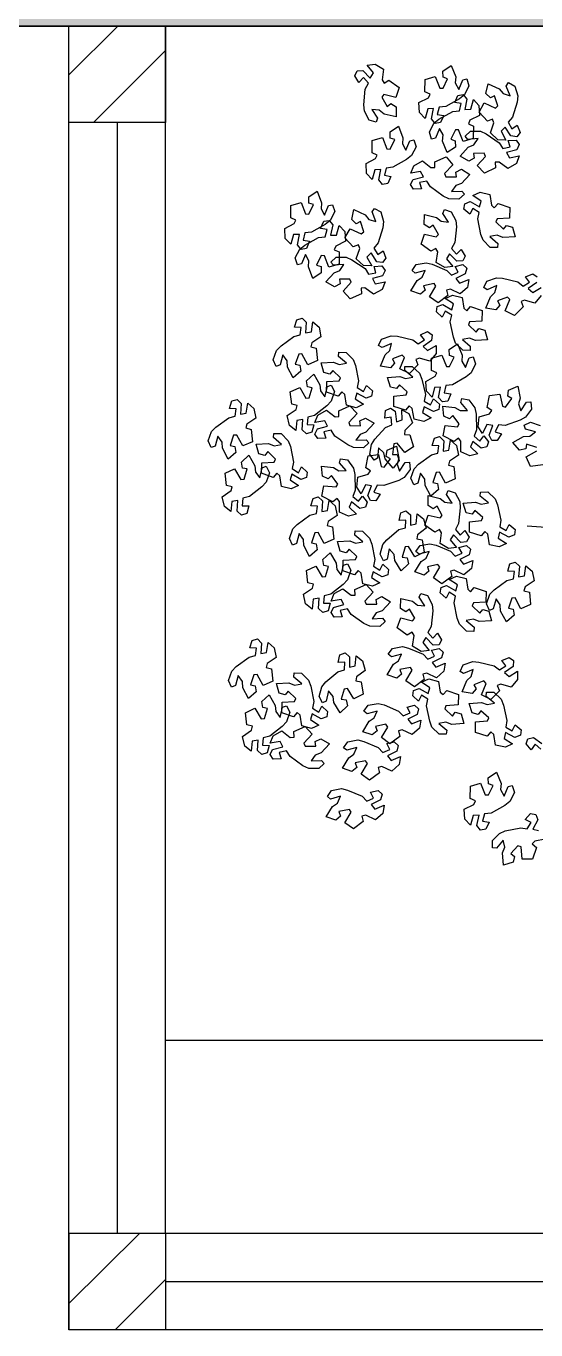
# Model space of a CAD drawing. Header units: centimetres. Extents: x -3096 to 13885, y -3131 to 5891.
# Drawn here: x 2761.1 to 2919.3, y 4113.3 to 4518.3 of the extents above; entities that cross this region are included whole.
import ezdxf

# ---------------------------------------------------------------- set-up
doc = ezdxf.new("R2010")
doc.units = ezdxf.units.CM
doc.layers.add('alberi', color=74, linetype='Continuous')

msp = doc.modelspace()

# ---------------------------------------------------------------- hatches: boundary and pattern name
at = {"transparency": 33554508}
h = msp.add_hatch(dxfattribs=at)
h.set_pattern_fill('GOST_WOOD', color=256, scale=2.9)
h.paths.add_polyline_path([(2004.42, 4578.3), (2004.42, 4518.3), (2442.31, 4518.3), (2442.31, 4578.3)])
h.paths.add_polyline_path([(2442.31, 4578.3), (2442.31, 4518.3), (2854.42, 4518.3), (2904.42, 4518.3), (3004.42, 4518.3), (3154.42, 4518.3), (3234.42, 4518.3), (3234.42, 4578.3)])
h.paths.add_polyline_path([(3484.5, 4518.3), (3484.5, 4578.3), (3334.42, 4578.3), (3334.42, 4518.3)])
h.paths.add_polyline_path([(4004.42, 4518.3), (4004.42, 4578.3), (3484.5, 4578.3), (3484.5, 4518.3)])
h = msp.add_hatch(dxfattribs=at)
h.set_pattern_fill('ANSI31', color=256, scale=5)
h.paths.add_polyline_path([(2804.42, 4518.3), (2774.42, 4518.3), (2774.42, 4488.3), (2804.42, 4488.3)])
h.paths.add_polyline_path([(2804.42, 4143.3), (2774.42, 4143.3), (2774.42, 4113.3), (2804.42, 4113.3)])
h.paths.add_polyline_path([(3184.42, 4143.3), (3154.42, 4143.3), (3154.42, 4113.3), (3184.42, 4113.3)])

# ---------------------------------------------------------------- linework, layer by layer
for p, q in [((2004.42, 4518.3), (4004.42, 4518.3)), ((2854.42, 4518.3), (2354.42, 4518.3)), ((3004.42, 4518.3), (2504.42, 4518.3)), ((2774.42, 4113.3), (2774.42, 4518.3)), ((2904.42, 4518.3), (2804.42, 4518.3)), ((2804.42, 4518.3), (2804.42, 4488.3)), ((3004.42, 4518.3), (2904.42, 4518.3)), ((2804.42, 4488.3), (2774.42, 4488.3)), ((2789.42, 4488.3), (2789.42, 4143.3)), ((2804.42, 4203.3), (3154.42, 4203.3)), ((2774.42, 4143.3), (2774.42, 4113.3)), ((2804.42, 4143.3), (2774.42, 4143.3)), ((2804.42, 4143.3), (2804.42, 4113.3)), ((2804.42, 4128.3), (3154.42, 4128.3))]:
    msp.add_line(p, q)
for points in [[(3154.42, 4143.3), (3154.42, 4143.3), (2804.42, 4143.3), (2804.42, 4518.3)], [(3184.42, 4113.3), (3184.42, 4113.3), (2774.42, 4113.3), (2774.42, 4113.3)]]:
    msp.add_lwpolyline(points)
at = {"layer": 'alberi'}
for points in [[(2867.59, 4489.12), (2866.11, 4491.87), (2865.95, 4493.82), (2866.38, 4498.69), (2867.37, 4500.53), (2865.83, 4502.28), (2864.41, 4500.79), (2863.12, 4502.86), (2863.84, 4504.38), (2865.65, 4504.51), (2865.65, 4504.51), (2867.94, 4502.17), (2868.94, 4503.73), (2866.93, 4506.11), (2869.42, 4506.49), (2872.07, 4504.91), (2871.63, 4501.59), (2872.27, 4500.56), (2873.74, 4501.49), (2873.74, 4501.49), (2876.86, 4499.27), (2875.85, 4496.16), (2872.14, 4497.01), (2871.5, 4496.21), (2873.14, 4493.35), (2874.33, 4494.23), (2875.95, 4493.2), (2875.92, 4490.09), (2872.21, 4490.95), (2870.71, 4492.14), (2868.45, 4492.36), (2870.21, 4489.66), (2869.74, 4488.46)], [(2898.57, 4499.75), (2897.14, 4496.98), (2895.62, 4495.74), (2891.36, 4493.35), (2889.28, 4493.12), (2888.71, 4490.86), (2890.74, 4490.53), (2889.77, 4488.3), (2888.1, 4488.03), (2886.97, 4489.45), (2886.97, 4489.45), (2887.61, 4492.66), (2885.76, 4492.6), (2884.93, 4489.6), (2883.21, 4491.44), (2883.02, 4494.52), (2886, 4496.03), (2886.48, 4497.15), (2884.89, 4497.83), (2884.89, 4497.83), (2884.95, 4501.66), (2888.09, 4502.59), (2889.49, 4499.05), (2890.51, 4498.97), (2891.95, 4501.94), (2890.54, 4502.42), (2890.48, 4504.34), (2893.06, 4506.07), (2894.45, 4502.53), (2894.32, 4500.62), (2895.41, 4498.63), (2896.64, 4501.61), (2897.9, 4501.9)], [(2912.83, 4499.64), (2913.73, 4496.65), (2913.48, 4494.71), (2912.07, 4490.03), (2910.72, 4488.43), (2911.87, 4486.4), (2913.57, 4487.57), (2914.41, 4485.28), (2913.39, 4483.94), (2911.59, 4484.18), (2911.59, 4484.18), (2909.83, 4486.94), (2908.54, 4485.61), (2910.02, 4482.87), (2907.5, 4483.01), (2905.23, 4485.1), (2906.33, 4488.25), (2905.92, 4489.4), (2904.29, 4488.79), (2904.29, 4488.79), (2901.69, 4491.6), (2903.31, 4494.44), (2906.77, 4492.85), (2907.56, 4493.5), (2906.54, 4496.64), (2905.2, 4496.01), (2903.82, 4497.35), (2904.48, 4500.39), (2907.94, 4498.8), (2909.16, 4497.33), (2911.33, 4496.65), (2910.16, 4499.65), (2910.86, 4500.73)], [(2886.28, 4485.36), (2887.71, 4488.13), (2889.24, 4489.36), (2893.51, 4491.74), (2895.59, 4491.96), (2896.17, 4494.22), (2894.14, 4494.55), (2895.12, 4496.78), (2896.79, 4497.04), (2897.91, 4495.62), (2897.91, 4495.62), (2897.27, 4492.41), (2899.12, 4492.46), (2899.95, 4495.47), (2901.67, 4493.62), (2901.85, 4490.54), (2898.87, 4489.04), (2898.38, 4487.92), (2899.97, 4487.23), (2899.97, 4487.23), (2899.89, 4483.4), (2896.75, 4482.49), (2895.36, 4486.03), (2894.34, 4486.11), (2892.89, 4483.15), (2894.3, 4482.67), (2894.36, 4480.74), (2891.77, 4479.02), (2890.39, 4482.57), (2890.53, 4484.48), (2889.44, 4486.47), (2888.2, 4483.49), (2886.94, 4483.2)], [(2882.16, 4480.84), (2880.74, 4478.06), (2879.22, 4476.83), (2874.96, 4474.43), (2872.88, 4474.21), (2872.31, 4471.95), (2874.34, 4471.62), (2873.36, 4469.39), (2871.7, 4469.12), (2870.57, 4470.54), (2870.57, 4470.54), (2871.2, 4473.75), (2869.35, 4473.69), (2868.53, 4470.68), (2866.81, 4472.53), (2866.61, 4475.6), (2869.59, 4477.12), (2870.08, 4478.23), (2868.48, 4478.92), (2868.48, 4478.92), (2868.55, 4482.75), (2871.69, 4483.68), (2873.08, 4480.13), (2874.11, 4480.06), (2875.54, 4483.02), (2874.14, 4483.51), (2874.07, 4485.43), (2876.66, 4487.16), (2878.05, 4483.61), (2877.91, 4481.71), (2879.01, 4479.72), (2880.24, 4482.7), (2881.49, 4482.99)], [(2899, 4485.65), (2902.12, 4485.62), (2903.9, 4484.8), (2907.94, 4482.05), (2909.07, 4480.29), (2911.35, 4480.79), (2910.74, 4482.75), (2913.17, 4482.87), (2914.15, 4481.5), (2913.38, 4479.86), (2913.38, 4479.86), (2910.23, 4479), (2911.11, 4477.37), (2914.17, 4477.97), (2913.28, 4475.61), (2910.61, 4474.06), (2907.93, 4476.05), (2906.72, 4476), (2906.81, 4474.26), (2906.81, 4474.26), (2903.35, 4472.61), (2901.12, 4475.01), (2903.68, 4477.84), (2903.28, 4478.79), (2899.99, 4478.75), (2900.19, 4477.28), (2898.5, 4476.36), (2895.79, 4477.91), (2898.35, 4480.73), (2900.11, 4481.46), (2901.41, 4483.33), (2898.19, 4483.1), (2897.37, 4484.09)], [(2895.47, 4464.54), (2892.35, 4464.65), (2890.59, 4465.51), (2886.62, 4468.35), (2885.53, 4470.14), (2883.25, 4469.7), (2883.8, 4467.72), (2881.37, 4467.66), (2880.43, 4469.06), (2881.23, 4470.68), (2881.23, 4470.68), (2884.41, 4471.47), (2883.57, 4473.12), (2880.5, 4472.59), (2881.44, 4474.93), (2884.15, 4476.41), (2886.78, 4474.35), (2888, 4474.38), (2887.94, 4476.12), (2887.94, 4476.12), (2891.44, 4477.68), (2893.61, 4475.23), (2890.99, 4472.46), (2891.36, 4471.51), (2894.65, 4471.46), (2894.49, 4472.93), (2896.2, 4473.81), (2898.87, 4472.2), (2896.24, 4469.44), (2894.46, 4468.75), (2893.12, 4466.92), (2896.34, 4467.06), (2897.14, 4466.05)], [(2856.92, 4460.67), (2855.5, 4457.89), (2853.98, 4456.66), (2849.72, 4454.26), (2847.64, 4454.03), (2847.07, 4451.78), (2849.1, 4451.44), (2848.12, 4449.21), (2846.46, 4448.95), (2845.33, 4450.37), (2845.33, 4450.37), (2845.96, 4453.58), (2844.11, 4453.52), (2843.29, 4450.51), (2841.57, 4452.35), (2841.37, 4455.43), (2844.35, 4456.95), (2844.84, 4458.06), (2843.24, 4458.75), (2843.24, 4458.75), (2843.31, 4462.57), (2846.45, 4463.5), (2847.85, 4459.96), (2848.87, 4459.89), (2850.3, 4462.85), (2848.9, 4463.33), (2848.83, 4465.25), (2851.42, 4466.98), (2852.81, 4463.44), (2852.68, 4461.53), (2853.77, 4459.54), (2855, 4462.52), (2856.26, 4462.82)], [(2905.18, 4449.55), (2902.98, 4451.76), (2902.28, 4453.59), (2901.32, 4458.38), (2901.74, 4460.43), (2899.77, 4461.67), (2898.83, 4459.84), (2897.01, 4461.46), (2897.27, 4463.12), (2898.97, 4463.76), (2898.97, 4463.76), (2901.83, 4462.16), (2902.34, 4463.94), (2899.74, 4465.66), (2902.02, 4466.72), (2905.01, 4465.95), (2905.53, 4462.65), (2906.44, 4461.85), (2907.58, 4463.15), (2907.58, 4463.15), (2911.21, 4461.91), (2911.12, 4458.63), (2907.32, 4458.4), (2906.93, 4457.45), (2909.31, 4455.17), (2910.2, 4456.35), (2912.04, 4455.82), (2912.89, 4452.83), (2909.09, 4452.6), (2907.32, 4453.32), (2905.09, 4452.89), (2907.54, 4450.8), (2907.43, 4449.52)], [(2871.19, 4460.55), (2872.08, 4457.57), (2871.84, 4455.62), (2870.42, 4450.94), (2869.08, 4449.34), (2870.23, 4447.32), (2871.92, 4448.48), (2872.76, 4446.2), (2871.75, 4444.85), (2869.95, 4445.1), (2869.95, 4445.1), (2868.19, 4447.85), (2866.89, 4446.53), (2868.38, 4443.78), (2865.86, 4443.93), (2863.59, 4446.01), (2864.69, 4449.17), (2864.27, 4450.31), (2862.65, 4449.7), (2862.65, 4449.7), (2860.04, 4452.51), (2861.67, 4455.35), (2865.13, 4453.76), (2865.91, 4454.42), (2864.9, 4457.55), (2863.55, 4456.92), (2862.17, 4458.26), (2862.84, 4461.3), (2866.3, 4459.71), (2867.52, 4458.24), (2869.69, 4457.56), (2868.51, 4460.56), (2869.22, 4461.64)], [(2893.07, 4460.63), (2894.53, 4457.87), (2894.66, 4455.92), (2894.17, 4451.05), (2893.16, 4449.22), (2894.68, 4447.46), (2896.12, 4448.93), (2897.38, 4446.85), (2896.64, 4445.33), (2894.83, 4445.23), (2894.83, 4445.23), (2892.57, 4447.59), (2891.56, 4446.04), (2893.54, 4443.64), (2891.04, 4443.29), (2888.41, 4444.9), (2888.89, 4448.21), (2888.26, 4449.25), (2886.78, 4448.34), (2886.78, 4448.34), (2883.68, 4450.59), (2884.73, 4453.7), (2888.43, 4452.8), (2889.08, 4453.59), (2887.48, 4456.47), (2886.28, 4455.6), (2884.67, 4456.65), (2884.74, 4459.76), (2888.44, 4458.86), (2889.92, 4457.66), (2892.18, 4457.41), (2890.45, 4460.13), (2890.93, 4461.32)], [(2844.64, 4446.27), (2846.07, 4449.04), (2847.6, 4450.27), (2851.87, 4452.65), (2853.95, 4452.87), (2854.53, 4455.13), (2852.5, 4455.47), (2853.48, 4457.69), (2855.14, 4457.95), (2856.27, 4456.53), (2856.27, 4456.53), (2855.62, 4453.32), (2857.47, 4453.38), (2858.31, 4456.38), (2860.02, 4454.53), (2860.21, 4451.45), (2857.22, 4449.95), (2856.73, 4448.84), (2858.32, 4448.14), (2858.32, 4448.14), (2858.25, 4444.32), (2855.1, 4443.4), (2853.72, 4446.95), (2852.7, 4447.02), (2851.25, 4444.06), (2852.65, 4443.58), (2852.71, 4441.66), (2850.12, 4439.93), (2848.74, 4443.48), (2848.88, 4445.39), (2847.8, 4447.38), (2846.56, 4444.41), (2845.3, 4444.12)], [(2857.35, 4446.57), (2860.47, 4446.53), (2862.26, 4445.71), (2866.3, 4442.97), (2867.43, 4441.21), (2869.71, 4441.7), (2869.1, 4443.67), (2871.53, 4443.79), (2872.51, 4442.42), (2871.74, 4440.77), (2871.74, 4440.77), (2868.59, 4439.91), (2869.46, 4438.28), (2872.52, 4438.88), (2871.64, 4436.52), (2868.97, 4434.98), (2866.29, 4436.97), (2865.07, 4436.91), (2865.17, 4435.17), (2865.17, 4435.17), (2861.71, 4433.53), (2859.48, 4435.92), (2862.03, 4438.75), (2861.64, 4439.7), (2858.35, 4439.66), (2858.54, 4438.19), (2856.85, 4437.28), (2854.15, 4438.82), (2856.7, 4441.64), (2858.47, 4442.37), (2859.76, 4444.24), (2856.55, 4444.02), (2855.73, 4445.01)], [(2882.19, 4444.24), (2885.26, 4444.81), (2887.16, 4444.35), (2891.66, 4442.43), (2893.11, 4440.92), (2895.24, 4441.85), (2894.27, 4443.66), (2896.63, 4444.24), (2897.86, 4443.09), (2897.42, 4441.33), (2897.42, 4441.33), (2894.49, 4439.88), (2895.67, 4438.44), (2898.55, 4439.62), (2898.14, 4437.14), (2895.82, 4435.11), (2892.8, 4436.54), (2891.62, 4436.25), (2892.05, 4434.57), (2892.05, 4434.57), (2888.97, 4432.29), (2886.32, 4434.21), (2888.28, 4437.48), (2887.72, 4438.33), (2884.49, 4437.66), (2884.97, 4436.26), (2883.48, 4435.03), (2880.54, 4436.03), (2882.5, 4439.29), (2884.09, 4440.35), (2885, 4442.43), (2881.89, 4441.59), (2880.89, 4442.4)], [(2896.63, 4417.59), (2894.43, 4419.8), (2893.73, 4421.63), (2892.77, 4426.42), (2893.2, 4428.47), (2891.23, 4429.71), (2890.28, 4427.88), (2888.46, 4429.5), (2888.72, 4431.16), (2890.42, 4431.8), (2890.42, 4431.8), (2893.28, 4430.2), (2893.79, 4431.98), (2891.19, 4433.7), (2893.48, 4434.76), (2896.46, 4434), (2896.98, 4430.69), (2897.89, 4429.89), (2899.04, 4431.19), (2899.04, 4431.19), (2902.66, 4429.95), (2902.57, 4426.67), (2898.77, 4426.44), (2898.38, 4425.49), (2900.76, 4423.21), (2901.65, 4424.39), (2903.5, 4423.87), (2904.35, 4420.87), (2900.55, 4420.64), (2898.77, 4421.36), (2896.54, 4420.93), (2898.99, 4418.84), (2898.89, 4417.56)], [(2837.81, 4414.64), (2838.88, 4417.57), (2840.24, 4418.98), (2844.18, 4421.88), (2846.21, 4422.35), (2846.5, 4424.67), (2844.45, 4424.75), (2845.14, 4427.08), (2846.76, 4427.55), (2848.05, 4426.28), (2848.05, 4426.28), (2847.82, 4423.01), (2849.65, 4423.3), (2850.1, 4426.39), (2852.03, 4424.77), (2852.6, 4421.74), (2849.83, 4419.87), (2849.48, 4418.7), (2851.15, 4418.22), (2851.15, 4418.22), (2851.55, 4414.41), (2848.55, 4413.1), (2846.73, 4416.45), (2845.71, 4416.4), (2844.65, 4413.28), (2846.1, 4412.97), (2846.4, 4411.07), (2844.05, 4409.04), (2842.23, 4412.39), (2842.13, 4414.3), (2840.8, 4416.14), (2839.94, 4413.03), (2838.73, 4412.58)], [(2871.46, 4421.08), (2874.4, 4422.12), (2876.36, 4421.98), (2881.1, 4420.81), (2882.77, 4419.55), (2884.74, 4420.8), (2883.48, 4422.43), (2885.72, 4423.39), (2887.12, 4422.44), (2886.97, 4420.64), (2886.97, 4420.64), (2884.31, 4418.73), (2885.69, 4417.51), (2888.36, 4419.13), (2888.35, 4416.61), (2886.38, 4414.24), (2883.17, 4415.17), (2882.05, 4414.7), (2882.74, 4413.1), (2882.74, 4413.1), (2880.07, 4410.36), (2877.15, 4411.83), (2878.56, 4415.37), (2877.87, 4416.12), (2874.79, 4414.95), (2875.48, 4413.64), (2874.22, 4412.19), (2871.15, 4412.7), (2872.56, 4416.23), (2873.96, 4417.53), (2874.53, 4419.73), (2871.59, 4418.41), (2870.48, 4419.05)], [(2900.62, 4413.39), (2899.23, 4410.6), (2897.72, 4409.34), (2893.5, 4406.89), (2891.42, 4406.64), (2890.88, 4404.37), (2892.91, 4404.07), (2891.97, 4401.82), (2890.31, 4401.54), (2889.16, 4402.94), (2889.16, 4402.94), (2889.75, 4406.16), (2887.9, 4406.07), (2887.12, 4403.06), (2885.37, 4404.88), (2885.14, 4407.95), (2888.1, 4409.51), (2888.57, 4410.63), (2886.96, 4411.29), (2886.96, 4411.29), (2886.98, 4415.12), (2890.11, 4416.09), (2891.55, 4412.57), (2892.57, 4412.51), (2893.97, 4415.49), (2892.56, 4415.95), (2892.46, 4417.87), (2895.03, 4419.64), (2896.46, 4416.11), (2896.36, 4414.2), (2897.48, 4412.23), (2898.67, 4415.22), (2899.92, 4415.54)], [(2860.45, 4416.94), (2862.64, 4414.72), (2863.34, 4412.89), (2864.28, 4408.09), (2863.85, 4406.05), (2865.82, 4404.8), (2866.77, 4406.62), (2868.58, 4405), (2868.31, 4403.34), (2866.61, 4402.71), (2866.61, 4402.71), (2863.76, 4404.31), (2863.24, 4402.53), (2865.84, 4400.81), (2863.55, 4399.75), (2860.57, 4400.53), (2860.06, 4403.83), (2859.15, 4404.64), (2858, 4403.34), (2858, 4403.34), (2854.38, 4404.6), (2854.48, 4407.87), (2858.29, 4408.09), (2858.67, 4409.04), (2856.31, 4411.33), (2855.41, 4410.15), (2853.57, 4410.69), (2852.73, 4413.68), (2856.53, 4413.9), (2858.3, 4413.17), (2860.53, 4413.59), (2858.09, 4415.69), (2858.2, 4416.98)], [(2880.96, 4412.61), (2883.21, 4410.46), (2883.96, 4408.64), (2885.04, 4403.88), (2884.66, 4401.82), (2886.66, 4400.63), (2887.56, 4402.48), (2889.42, 4400.91), (2889.2, 4399.24), (2887.52, 4398.56), (2887.52, 4398.56), (2884.62, 4400.08), (2884.15, 4398.29), (2886.8, 4396.64), (2884.54, 4395.52), (2881.54, 4396.21), (2880.93, 4399.5), (2880.01, 4400.29), (2878.89, 4398.95), (2878.89, 4398.95), (2875.24, 4400.11), (2875.25, 4403.38), (2879.04, 4403.71), (2879.4, 4404.67), (2876.97, 4406.89), (2876.11, 4405.68), (2874.25, 4406.17), (2873.33, 4409.14), (2877.12, 4409.46), (2878.91, 4408.79), (2881.13, 4409.27), (2878.63, 4411.3), (2878.7, 4412.58)], [(2856.8, 4404.75), (2855.8, 4401.8), (2854.47, 4400.36), (2850.61, 4397.36), (2848.59, 4396.83), (2848.35, 4394.51), (2850.41, 4394.48), (2849.77, 4392.13), (2848.17, 4391.63), (2846.84, 4392.86), (2846.84, 4392.86), (2847, 4396.13), (2845.18, 4395.8), (2844.8, 4392.71), (2842.83, 4394.28), (2842.19, 4397.29), (2844.91, 4399.23), (2845.23, 4400.4), (2843.55, 4400.85), (2843.55, 4400.85), (2843.05, 4404.64), (2846.02, 4406.02), (2847.92, 4402.72), (2848.94, 4402.8), (2849.93, 4405.94), (2848.47, 4406.21), (2848.12, 4408.1), (2850.42, 4410.2), (2852.32, 4406.9), (2852.47, 4404.99), (2853.84, 4403.18), (2854.62, 4406.31), (2855.82, 4406.79)], [(2918.01, 4399.32), (2916.12, 4396.84), (2914.41, 4395.89), (2909.8, 4394.27), (2907.71, 4394.41), (2906.75, 4392.29), (2908.69, 4391.61), (2907.34, 4389.58), (2905.66, 4389.61), (2904.79, 4391.21), (2904.79, 4391.21), (2905.98, 4394.25), (2904.15, 4394.52), (2902.81, 4391.7), (2901.44, 4393.82), (2901.78, 4396.88), (2904.98, 4397.85), (2905.66, 4398.87), (2904.21, 4399.82), (2904.21, 4399.82), (2904.94, 4403.58), (2908.19, 4403.94), (2908.95, 4400.21), (2909.94, 4399.96), (2911.87, 4402.63), (2910.58, 4403.35), (2910.84, 4405.25), (2913.69, 4406.5), (2914.44, 4402.77), (2913.98, 4400.92), (2914.71, 4398.77), (2916.44, 4401.49), (2917.73, 4401.56)], [(2898.55, 4402.25), (2900.36, 4399.7), (2900.76, 4397.78), (2900.92, 4392.9), (2900.17, 4390.95), (2901.91, 4389.4), (2903.14, 4391.05), (2904.67, 4389.16), (2904.14, 4387.56), (2902.36, 4387.21), (2902.36, 4387.21), (2899.8, 4389.25), (2899, 4387.58), (2901.29, 4385.46), (2898.86, 4384.79), (2896.04, 4386.03), (2896.07, 4389.37), (2895.3, 4390.32), (2893.96, 4389.22), (2893.96, 4389.22), (2890.59, 4391.04), (2891.21, 4394.25), (2895, 4393.86), (2895.54, 4394.74), (2893.57, 4397.38), (2892.49, 4396.35), (2890.76, 4397.17), (2890.41, 4400.27), (2894.2, 4399.87), (2895.83, 4398.87), (2898.1, 4398.93), (2896.02, 4401.39), (2896.34, 4402.64)], [(2817.62, 4389.42), (2818.69, 4392.35), (2820.05, 4393.76), (2823.99, 4396.66), (2826.02, 4397.14), (2826.31, 4399.45), (2824.26, 4399.53), (2824.95, 4401.86), (2826.57, 4402.33), (2827.86, 4401.06), (2827.86, 4401.06), (2827.63, 4397.8), (2829.46, 4398.08), (2829.91, 4401.17), (2831.84, 4399.55), (2832.41, 4396.52), (2829.64, 4394.65), (2829.29, 4393.49), (2830.96, 4393), (2830.96, 4393), (2831.36, 4389.19), (2828.36, 4387.89), (2826.54, 4391.23), (2825.52, 4391.18), (2824.45, 4388.06), (2825.91, 4387.76), (2826.21, 4385.86), (2823.86, 4383.82), (2822.04, 4387.17), (2821.94, 4389.08), (2820.61, 4390.92), (2819.75, 4387.81), (2818.54, 4387.37)], [(2865.83, 4387.27), (2862.71, 4387.35), (2860.93, 4388.18), (2856.92, 4390.97), (2855.82, 4392.75), (2853.53, 4392.28), (2854.12, 4390.31), (2851.68, 4390.21), (2850.72, 4391.59), (2851.51, 4393.23), (2851.51, 4393.23), (2854.67, 4394.06), (2853.81, 4395.7), (2850.75, 4395.13), (2851.66, 4397.48), (2854.35, 4399), (2857.01, 4396.97), (2858.22, 4397.02), (2858.14, 4398.75), (2858.14, 4398.75), (2861.62, 4400.36), (2863.82, 4397.94), (2861.24, 4395.14), (2861.62, 4394.19), (2864.91, 4394.18), (2864.73, 4395.66), (2866.43, 4396.55), (2869.12, 4394.98), (2866.53, 4392.19), (2864.76, 4391.48), (2863.44, 4389.63), (2866.66, 4389.81), (2867.47, 4388.81)], [(2867.82, 4385.29), (2868.32, 4388.37), (2869.39, 4390.01), (2872.71, 4393.6), (2874.62, 4394.45), (2874.47, 4396.77), (2872.44, 4396.47), (2872.68, 4398.89), (2874.19, 4399.65), (2875.7, 4398.65), (2875.7, 4398.65), (2876.08, 4395.4), (2877.82, 4396.02), (2877.69, 4399.14), (2879.89, 4397.91), (2881.01, 4395.04), (2878.64, 4392.69), (2878.52, 4391.48), (2880.25, 4391.31), (2880.25, 4391.31), (2881.36, 4387.65), (2878.66, 4385.8), (2876.24, 4388.75), (2875.25, 4388.5), (2874.79, 4385.24), (2876.27, 4385.21), (2876.93, 4383.4), (2875, 4380.96), (2872.59, 4383.91), (2872.13, 4385.77), (2870.48, 4387.32), (2870.22, 4384.11), (2869.11, 4383.45)], [(2840.26, 4391.72), (2842.45, 4389.5), (2843.15, 4387.67), (2844.09, 4382.87), (2843.66, 4380.83), (2845.63, 4379.58), (2846.57, 4381.41), (2848.39, 4379.78), (2848.12, 4378.12), (2846.42, 4377.49), (2846.42, 4377.49), (2843.57, 4379.09), (2843.05, 4377.32), (2845.65, 4375.59), (2843.36, 4374.54), (2840.38, 4375.31), (2839.87, 4378.62), (2838.96, 4379.43), (2837.81, 4378.13), (2837.81, 4378.13), (2834.19, 4379.38), (2834.29, 4382.66), (2838.1, 4382.88), (2838.48, 4383.82), (2836.12, 4386.11), (2835.22, 4384.93), (2833.37, 4385.47), (2832.54, 4388.46), (2836.34, 4388.68), (2838.11, 4387.96), (2840.34, 4388.37), (2837.89, 4390.47), (2838.01, 4391.76)], [(2880.52, 4377.88), (2881.59, 4380.81), (2882.95, 4382.22), (2886.89, 4385.12), (2888.92, 4385.6), (2889.21, 4387.91), (2887.16, 4387.99), (2887.85, 4390.32), (2889.47, 4390.79), (2890.76, 4389.52), (2890.76, 4389.52), (2890.53, 4386.26), (2892.36, 4386.54), (2892.81, 4389.63), (2894.74, 4388.01), (2895.31, 4384.98), (2892.54, 4383.11), (2892.19, 4381.94), (2893.86, 4381.46), (2893.86, 4381.46), (2894.26, 4377.65), (2891.26, 4376.34), (2889.44, 4379.69), (2888.42, 4379.64), (2887.35, 4376.52), (2888.81, 4376.21), (2889.11, 4374.32), (2886.76, 4372.28), (2884.94, 4375.63), (2884.84, 4377.54), (2883.51, 4379.38), (2882.65, 4376.27), (2881.44, 4375.82)], [(2880.35, 4380.6), (2878.46, 4378.12), (2876.75, 4377.17), (2872.13, 4375.55), (2870.05, 4375.69), (2869.09, 4373.57), (2871.03, 4372.89), (2869.68, 4370.86), (2868, 4370.89), (2867.13, 4372.49), (2867.13, 4372.49), (2868.32, 4375.54), (2866.49, 4375.8), (2865.15, 4372.98), (2863.78, 4375.1), (2864.12, 4378.16), (2867.32, 4379.13), (2868, 4380.15), (2866.54, 4381.1), (2866.54, 4381.1), (2867.28, 4384.86), (2870.53, 4385.22), (2871.29, 4381.49), (2872.28, 4381.24), (2874.21, 4383.91), (2872.91, 4384.63), (2873.18, 4386.53), (2876.03, 4387.79), (2876.78, 4384.05), (2876.32, 4382.2), (2877.05, 4380.05), (2878.78, 4382.77), (2880.07, 4382.84)], [(2836.61, 4379.54), (2835.61, 4376.58), (2834.28, 4375.14), (2830.42, 4372.14), (2828.4, 4371.61), (2828.16, 4369.3), (2830.22, 4369.27), (2829.58, 4366.92), (2827.98, 4366.41), (2826.65, 4367.65), (2826.65, 4367.65), (2826.81, 4370.91), (2824.99, 4370.58), (2824.61, 4367.49), (2822.64, 4369.06), (2822, 4372.07), (2824.72, 4374.01), (2825.04, 4375.18), (2823.36, 4375.63), (2823.36, 4375.63), (2822.86, 4379.43), (2825.83, 4380.8), (2827.73, 4377.5), (2828.75, 4377.58), (2829.74, 4380.73), (2828.28, 4381), (2827.93, 4382.89), (2830.23, 4384.98), (2832.13, 4381.68), (2832.28, 4379.77), (2833.65, 4377.97), (2834.43, 4381.09), (2835.63, 4381.57)], [(2860.89, 4383.53), (2862.7, 4380.98), (2863.1, 4379.06), (2863.26, 4374.18), (2862.5, 4372.23), (2864.25, 4370.68), (2865.48, 4372.33), (2867.01, 4370.44), (2866.48, 4368.84), (2864.7, 4368.49), (2864.7, 4368.49), (2862.14, 4370.53), (2861.34, 4368.86), (2863.63, 4366.74), (2861.2, 4366.07), (2858.38, 4367.31), (2858.41, 4370.65), (2857.64, 4371.6), (2856.3, 4370.5), (2856.3, 4370.5), (2852.93, 4372.32), (2853.55, 4375.53), (2857.34, 4375.14), (2857.87, 4376.02), (2855.9, 4378.66), (2854.83, 4377.63), (2853.1, 4378.46), (2852.75, 4381.55), (2856.53, 4381.15), (2858.17, 4380.15), (2860.44, 4380.21), (2858.36, 4382.67), (2858.67, 4383.92)], [(2894.27, 4373.35), (2895.72, 4370.59), (2895.86, 4368.63), (2895.37, 4363.77), (2894.36, 4361.94), (2895.88, 4360.17), (2897.31, 4361.64), (2898.58, 4359.56), (2897.84, 4358.05), (2896.03, 4357.94), (2896.03, 4357.94), (2893.77, 4360.31), (2892.75, 4358.76), (2894.74, 4356.35), (2892.24, 4356.01), (2889.61, 4357.62), (2890.09, 4360.93), (2889.45, 4361.96), (2887.97, 4361.05), (2887.97, 4361.05), (2884.88, 4363.31), (2885.93, 4366.41), (2889.63, 4365.52), (2890.27, 4366.31), (2888.68, 4369.19), (2887.48, 4368.32), (2885.86, 4369.37), (2885.93, 4372.48), (2889.63, 4371.58), (2891.12, 4370.37), (2893.37, 4370.13), (2891.64, 4372.84), (2892.12, 4374.04)], [(2842.85, 4359.16), (2843.93, 4362.09), (2845.29, 4363.5), (2849.22, 4366.4), (2851.26, 4366.88), (2851.55, 4369.19), (2849.49, 4369.27), (2850.19, 4371.6), (2851.81, 4372.07), (2853.1, 4370.8), (2853.1, 4370.8), (2852.87, 4367.54), (2854.7, 4367.82), (2855.15, 4370.91), (2857.08, 4369.29), (2857.65, 4366.26), (2854.88, 4364.39), (2854.53, 4363.22), (2856.2, 4362.74), (2856.2, 4362.74), (2856.6, 4358.93), (2853.6, 4357.62), (2851.78, 4360.97), (2850.76, 4360.92), (2849.69, 4357.8), (2851.14, 4357.49), (2851.45, 4355.6), (2849.09, 4353.56), (2847.28, 4356.91), (2847.18, 4358.82), (2845.85, 4360.66), (2844.99, 4357.55), (2843.78, 4357.1)], [(2904.41, 4373.59), (2906.66, 4371.43), (2907.41, 4369.62), (2908.49, 4364.86), (2908.11, 4362.8), (2910.12, 4361.61), (2911.01, 4363.46), (2912.87, 4361.89), (2912.65, 4360.22), (2910.97, 4359.54), (2910.97, 4359.54), (2908.08, 4361.06), (2907.6, 4359.27), (2910.25, 4357.62), (2907.99, 4356.5), (2904.99, 4357.19), (2904.39, 4360.48), (2903.46, 4361.27), (2902.34, 4359.93), (2902.34, 4359.93), (2898.69, 4361.09), (2898.7, 4364.36), (2902.5, 4364.69), (2902.86, 4365.65), (2900.43, 4367.87), (2899.56, 4366.66), (2897.7, 4367.15), (2896.78, 4370.12), (2900.58, 4370.44), (2902.36, 4369.77), (2904.58, 4370.25), (2902.08, 4372.28), (2902.16, 4373.56)], [(2870.96, 4354.22), (2871.84, 4357.22), (2873.1, 4358.72), (2876.83, 4361.88), (2878.83, 4362.49), (2878.96, 4364.82), (2876.91, 4364.76), (2877.44, 4367.13), (2879.02, 4367.71), (2880.4, 4366.53), (2880.4, 4366.53), (2880.39, 4363.26), (2882.19, 4363.67), (2882.44, 4366.78), (2884.47, 4365.29), (2885.25, 4362.31), (2882.61, 4360.25), (2882.34, 4359.07), (2884.03, 4358.7), (2884.03, 4358.7), (2884.7, 4354.92), (2881.79, 4353.42), (2879.75, 4356.64), (2878.73, 4356.51), (2877.88, 4353.33), (2879.35, 4353.12), (2879.78, 4351.25), (2877.57, 4349.06), (2875.53, 4352.28), (2875.3, 4354.18), (2873.85, 4355.92), (2873.21, 4352.76), (2872.03, 4352.24)], [(2865.5, 4361.46), (2867.69, 4359.24), (2868.39, 4357.41), (2869.33, 4352.61), (2868.9, 4350.57), (2870.86, 4349.32), (2871.81, 4351.14), (2873.63, 4349.52), (2873.36, 4347.86), (2871.66, 4347.23), (2871.66, 4347.23), (2868.81, 4348.83), (2868.29, 4347.06), (2870.89, 4345.33), (2868.6, 4344.28), (2865.61, 4345.05), (2865.1, 4348.36), (2864.2, 4349.17), (2863.05, 4347.87), (2863.05, 4347.87), (2859.43, 4349.12), (2859.53, 4352.4), (2863.33, 4352.62), (2863.72, 4353.56), (2861.35, 4355.85), (2860.46, 4354.67), (2858.61, 4355.21), (2857.78, 4358.2), (2861.58, 4358.42), (2863.35, 4357.7), (2865.58, 4358.11), (2863.13, 4360.21), (2863.25, 4361.5)], [(2861.85, 4349.28), (2860.85, 4346.32), (2859.52, 4344.88), (2855.66, 4341.88), (2853.64, 4341.35), (2853.4, 4339.03), (2855.46, 4339.01), (2854.82, 4336.66), (2853.22, 4336.15), (2851.89, 4337.39), (2851.89, 4337.39), (2852.05, 4340.65), (2850.22, 4340.32), (2849.85, 4337.23), (2847.88, 4338.8), (2847.23, 4341.81), (2849.96, 4343.75), (2850.28, 4344.92), (2848.6, 4345.37), (2848.6, 4345.37), (2848.1, 4349.16), (2851.07, 4350.54), (2852.97, 4347.24), (2853.99, 4347.32), (2854.98, 4350.47), (2853.52, 4350.73), (2853.17, 4352.63), (2855.47, 4354.72), (2857.37, 4351.42), (2857.52, 4349.51), (2858.89, 4347.7), (2859.67, 4350.83), (2860.87, 4351.31)], [(2883.39, 4356.96), (2886.45, 4357.52), (2888.36, 4357.07), (2892.86, 4355.15), (2894.3, 4353.64), (2896.44, 4354.56), (2895.47, 4356.37), (2897.83, 4356.96), (2899.05, 4355.81), (2898.62, 4354.04), (2898.62, 4354.04), (2895.69, 4352.59), (2896.86, 4351.16), (2899.75, 4352.34), (2899.34, 4349.85), (2897.01, 4347.82), (2894, 4349.26), (2892.82, 4348.97), (2893.25, 4347.28), (2893.25, 4347.28), (2890.17, 4345), (2887.52, 4346.93), (2889.48, 4350.19), (2888.91, 4351.05), (2885.69, 4350.38), (2886.16, 4348.97), (2884.68, 4347.75), (2881.73, 4348.74), (2883.69, 4352.01), (2885.29, 4353.06), (2886.2, 4355.14), (2883.09, 4354.3), (2882.09, 4355.12)], [(2903.97, 4338.86), (2905.04, 4341.79), (2906.4, 4343.2), (2910.34, 4346.1), (2912.37, 4346.58), (2912.66, 4348.89), (2910.61, 4348.97), (2911.3, 4351.3), (2912.92, 4351.77), (2914.22, 4350.5), (2914.22, 4350.5), (2913.98, 4347.24), (2915.81, 4347.52), (2916.26, 4350.61), (2918.19, 4348.99), (2918.76, 4345.96), (2915.99, 4344.09), (2915.64, 4342.92), (2917.31, 4342.44), (2917.31, 4342.44), (2917.71, 4338.63), (2914.71, 4337.32), (2912.89, 4340.67), (2911.87, 4340.62), (2910.81, 4337.5), (2912.26, 4337.19), (2912.56, 4335.29), (2910.21, 4333.26), (2908.39, 4336.61), (2908.29, 4338.52), (2906.96, 4340.36), (2906.11, 4337.25), (2904.9, 4336.8)], [(2897.83, 4330.31), (2895.63, 4332.52), (2894.93, 4334.35), (2893.97, 4339.14), (2894.4, 4341.19), (2892.42, 4342.43), (2891.48, 4340.6), (2889.66, 4342.22), (2889.92, 4343.88), (2891.62, 4344.52), (2891.62, 4344.52), (2894.48, 4342.92), (2894.99, 4344.7), (2892.39, 4346.41), (2894.67, 4347.48), (2897.66, 4346.71), (2898.18, 4343.41), (2899.09, 4342.6), (2900.23, 4343.91), (2900.23, 4343.91), (2903.86, 4342.66), (2903.77, 4339.39), (2899.97, 4339.16), (2899.58, 4338.21), (2901.96, 4335.93), (2902.85, 4337.11), (2904.7, 4336.58), (2905.54, 4333.59), (2901.74, 4333.36), (2899.97, 4334.08), (2897.74, 4333.65), (2900.19, 4331.56), (2900.08, 4330.28)], [(2870.87, 4331.79), (2867.76, 4331.87), (2865.98, 4332.7), (2861.97, 4335.5), (2860.86, 4337.27), (2858.58, 4336.8), (2859.17, 4334.83), (2856.73, 4334.74), (2855.77, 4336.12), (2856.56, 4337.75), (2856.56, 4337.75), (2859.72, 4338.58), (2858.86, 4340.22), (2855.79, 4339.65), (2856.71, 4342), (2859.39, 4343.52), (2862.05, 4341.49), (2863.27, 4341.54), (2863.19, 4343.28), (2863.19, 4343.28), (2866.67, 4344.88), (2868.87, 4342.46), (2866.29, 4339.66), (2866.67, 4338.71), (2869.96, 4338.71), (2869.78, 4340.18), (2871.48, 4341.08), (2874.17, 4339.5), (2871.58, 4336.71), (2869.81, 4336), (2868.49, 4334.15), (2871.71, 4334.34), (2872.52, 4333.33)], [(2885.72, 4341.39), (2887.18, 4338.63), (2887.31, 4336.68), (2886.82, 4331.81), (2885.81, 4329.98), (2887.33, 4328.22), (2888.77, 4329.69), (2890.03, 4327.61), (2889.29, 4326.09), (2887.48, 4325.98), (2887.48, 4325.98), (2885.22, 4328.35), (2884.21, 4326.8), (2886.19, 4324.39), (2883.7, 4324.05), (2881.07, 4325.66), (2881.54, 4328.97), (2880.91, 4330.01), (2879.43, 4329.1), (2879.43, 4329.1), (2876.33, 4331.35), (2877.38, 4334.45), (2881.08, 4333.56), (2881.73, 4334.35), (2880.13, 4337.23), (2878.93, 4336.36), (2877.32, 4337.41), (2877.39, 4340.52), (2881.09, 4339.62), (2882.57, 4338.41), (2884.83, 4338.17), (2883.1, 4340.89), (2883.58, 4342.08)], [(2823.93, 4315.03), (2825, 4317.96), (2826.36, 4319.37), (2830.3, 4322.27), (2832.33, 4322.75), (2832.62, 4325.06), (2830.57, 4325.14), (2831.26, 4327.47), (2832.88, 4327.94), (2834.17, 4326.67), (2834.17, 4326.67), (2833.94, 4323.41), (2835.77, 4323.69), (2836.22, 4326.78), (2838.15, 4325.16), (2838.72, 4322.13), (2835.95, 4320.26), (2835.6, 4319.09), (2837.27, 4318.61), (2837.27, 4318.61), (2837.67, 4314.8), (2834.67, 4313.49), (2832.85, 4316.84), (2831.83, 4316.79), (2830.76, 4313.67), (2832.22, 4313.36), (2832.52, 4311.47), (2830.17, 4309.43), (2828.35, 4312.78), (2828.25, 4314.69), (2826.92, 4316.53), (2826.06, 4313.42), (2824.85, 4312.97)], [(2874.84, 4325), (2877.91, 4325.56), (2879.81, 4325.11), (2884.31, 4323.19), (2885.76, 4321.68), (2887.9, 4322.6), (2886.92, 4324.42), (2889.28, 4325), (2890.51, 4323.85), (2890.07, 4322.09), (2890.07, 4322.09), (2887.14, 4320.63), (2888.32, 4319.2), (2891.2, 4320.38), (2890.79, 4317.89), (2888.47, 4315.86), (2885.45, 4317.3), (2884.27, 4317.01), (2884.7, 4315.33), (2884.7, 4315.33), (2881.62, 4313.04), (2878.97, 4314.97), (2880.93, 4318.23), (2880.37, 4319.09), (2877.14, 4318.42), (2877.62, 4317.02), (2876.13, 4315.79), (2873.19, 4316.78), (2875.15, 4320.05), (2876.74, 4321.1), (2877.65, 4323.18), (2874.54, 4322.34), (2873.54, 4323.16)], [(2852.04, 4310.09), (2852.91, 4313.09), (2854.17, 4314.59), (2857.9, 4317.75), (2859.9, 4318.36), (2860.03, 4320.69), (2857.98, 4320.63), (2858.51, 4323), (2860.1, 4323.58), (2861.47, 4322.4), (2861.47, 4322.4), (2861.46, 4319.13), (2863.26, 4319.54), (2863.51, 4322.65), (2865.54, 4321.16), (2866.32, 4318.18), (2863.68, 4316.12), (2863.41, 4314.94), (2865.11, 4314.57), (2865.11, 4314.57), (2865.77, 4310.79), (2862.86, 4309.29), (2860.82, 4312.5), (2859.8, 4312.38), (2858.95, 4309.2), (2860.42, 4308.99), (2860.85, 4307.12), (2858.64, 4304.93), (2856.6, 4308.15), (2856.37, 4310.04), (2854.92, 4311.79), (2854.28, 4308.63), (2853.1, 4308.11)], [(2896.78, 4319.84), (2899.72, 4320.88), (2901.67, 4320.74), (2906.42, 4319.57), (2908.09, 4318.31), (2910.05, 4319.56), (2908.8, 4321.19), (2911.04, 4322.15), (2912.43, 4321.2), (2912.28, 4319.4), (2912.28, 4319.4), (2909.62, 4317.49), (2911.01, 4316.27), (2913.67, 4317.89), (2913.66, 4315.37), (2911.7, 4313), (2908.49, 4313.93), (2907.37, 4313.46), (2908.06, 4311.86), (2908.06, 4311.86), (2905.39, 4309.12), (2902.47, 4310.59), (2903.88, 4314.13), (2903.18, 4314.88), (2900.11, 4313.71), (2900.8, 4312.4), (2899.53, 4310.95), (2896.46, 4311.46), (2897.88, 4315), (2899.28, 4316.29), (2899.85, 4318.49), (2896.91, 4317.17), (2895.79, 4317.81)], [(2846.57, 4317.33), (2848.76, 4315.11), (2849.46, 4313.28), (2850.4, 4308.48), (2849.97, 4306.44), (2851.94, 4305.19), (2852.88, 4307.01), (2854.7, 4305.39), (2854.43, 4303.73), (2852.73, 4303.1), (2852.73, 4303.1), (2849.88, 4304.7), (2849.36, 4302.93), (2851.96, 4301.2), (2849.67, 4300.15), (2846.68, 4300.92), (2846.18, 4304.22), (2845.27, 4305.04), (2844.12, 4303.73), (2844.12, 4303.73), (2840.5, 4304.99), (2840.6, 4308.27), (2844.4, 4308.48), (2844.79, 4309.43), (2842.43, 4311.72), (2841.53, 4310.54), (2839.68, 4311.08), (2838.85, 4314.07), (2842.65, 4314.29), (2844.42, 4313.56), (2846.65, 4313.98), (2844.2, 4316.08), (2844.32, 4317.37)], [(2889.28, 4298.35), (2887.08, 4300.56), (2886.38, 4302.39), (2885.42, 4307.18), (2885.85, 4309.23), (2883.88, 4310.47), (2882.93, 4308.64), (2881.11, 4310.26), (2881.37, 4311.92), (2883.07, 4312.56), (2883.07, 4312.56), (2885.93, 4310.96), (2886.45, 4312.74), (2883.84, 4314.46), (2886.13, 4315.52), (2889.11, 4314.75), (2889.63, 4311.45), (2890.54, 4310.64), (2891.69, 4311.95), (2891.69, 4311.95), (2895.31, 4310.7), (2895.22, 4307.43), (2891.42, 4307.2), (2891.03, 4306.25), (2893.41, 4303.97), (2894.3, 4305.15), (2896.15, 4304.62), (2897, 4301.63), (2893.2, 4301.4), (2891.42, 4302.12), (2889.19, 4301.69), (2891.65, 4299.6), (2891.54, 4298.32)], [(2842.92, 4305.15), (2841.92, 4302.19), (2840.59, 4300.75), (2836.73, 4297.75), (2834.71, 4297.22), (2834.47, 4294.9), (2836.53, 4294.87), (2835.89, 4292.52), (2834.29, 4292.02), (2832.96, 4293.26), (2832.96, 4293.26), (2833.12, 4296.52), (2831.3, 4296.19), (2830.92, 4293.1), (2828.95, 4294.67), (2828.31, 4297.68), (2831.03, 4299.62), (2831.35, 4300.79), (2829.67, 4301.24), (2829.67, 4301.24), (2829.17, 4305.03), (2832.14, 4306.41), (2834.04, 4303.11), (2835.06, 4303.19), (2836.05, 4306.33), (2834.59, 4306.6), (2834.24, 4308.49), (2836.54, 4310.59), (2838.44, 4307.29), (2838.59, 4305.38), (2839.96, 4303.57), (2840.74, 4306.7), (2841.94, 4307.18)], [(2906.28, 4311.37), (2908.53, 4309.22), (2909.28, 4307.4), (2910.36, 4302.64), (2909.98, 4300.58), (2911.98, 4299.39), (2912.88, 4301.24), (2914.74, 4299.67), (2914.52, 4298), (2912.83, 4297.32), (2912.83, 4297.32), (2909.94, 4298.84), (2909.47, 4297.05), (2912.11, 4295.4), (2909.86, 4294.28), (2906.85, 4294.97), (2906.25, 4298.26), (2905.32, 4299.05), (2904.21, 4297.71), (2904.21, 4297.71), (2900.56, 4298.87), (2900.57, 4302.14), (2904.36, 4302.47), (2904.72, 4303.43), (2902.29, 4305.65), (2901.43, 4304.44), (2899.57, 4304.93), (2898.65, 4307.9), (2902.44, 4308.22), (2904.23, 4307.55), (2906.45, 4308.03), (2903.95, 4310.06), (2904.02, 4311.35)], [(2867.27, 4307.35), (2870.34, 4307.91), (2872.24, 4307.46), (2876.74, 4305.54), (2878.18, 4304.03), (2880.32, 4304.95), (2879.35, 4306.76), (2881.71, 4307.35), (2882.94, 4306.19), (2882.5, 4304.43), (2882.5, 4304.43), (2879.57, 4302.98), (2880.74, 4301.55), (2883.63, 4302.73), (2883.22, 4300.24), (2880.9, 4298.21), (2877.88, 4299.65), (2876.7, 4299.36), (2877.13, 4297.67), (2877.13, 4297.67), (2874.05, 4295.39), (2871.4, 4297.32), (2873.36, 4300.58), (2872.8, 4301.44), (2869.57, 4300.77), (2870.04, 4299.36), (2868.56, 4298.14), (2865.61, 4299.13), (2867.58, 4302.39), (2869.17, 4303.45), (2870.08, 4305.53), (2866.97, 4304.69), (2865.97, 4305.51)], [(2851.94, 4287.66), (2848.83, 4287.74), (2847.05, 4288.57), (2843.04, 4291.37), (2841.93, 4293.14), (2839.65, 4292.67), (2840.24, 4290.7), (2837.8, 4290.61), (2836.84, 4291.99), (2837.63, 4293.62), (2837.63, 4293.62), (2840.79, 4294.45), (2839.93, 4296.09), (2836.87, 4295.52), (2837.78, 4297.87), (2840.46, 4299.39), (2843.12, 4297.36), (2844.34, 4297.41), (2844.26, 4299.15), (2844.26, 4299.15), (2847.74, 4300.75), (2849.94, 4298.33), (2847.36, 4295.53), (2847.74, 4294.58), (2851.03, 4294.58), (2850.85, 4296.05), (2852.55, 4296.95), (2855.24, 4295.37), (2852.65, 4292.58), (2850.88, 4291.87), (2849.56, 4290.02), (2852.78, 4290.2), (2853.59, 4289.2)], [(2860.96, 4296), (2864.03, 4296.56), (2865.93, 4296.11), (2870.43, 4294.19), (2871.87, 4292.68), (2874.01, 4293.6), (2873.04, 4295.42), (2875.4, 4296), (2876.63, 4294.85), (2876.19, 4293.09), (2876.19, 4293.09), (2873.26, 4291.63), (2874.43, 4290.2), (2877.32, 4291.38), (2876.91, 4288.89), (2874.59, 4286.86), (2871.57, 4288.3), (2870.39, 4288.01), (2870.82, 4286.33), (2870.82, 4286.33), (2867.74, 4284.04), (2865.09, 4285.97), (2867.05, 4289.23), (2866.49, 4290.09), (2863.26, 4289.42), (2863.73, 4288.02), (2862.25, 4286.79), (2859.31, 4287.78), (2861.27, 4291.05), (2862.86, 4292.1), (2863.77, 4294.18), (2860.66, 4293.34), (2859.66, 4294.16)], [(2912.65, 4280.25), (2911.23, 4277.48), (2909.7, 4276.24), (2905.44, 4273.85), (2903.36, 4273.62), (2902.79, 4271.36), (2904.82, 4271.03), (2903.85, 4268.8), (2902.18, 4268.53), (2901.05, 4269.95), (2901.05, 4269.95), (2901.69, 4273.16), (2899.84, 4273.1), (2899.01, 4270.1), (2897.29, 4271.94), (2897.1, 4275.02), (2900.08, 4276.53), (2900.56, 4277.65), (2898.97, 4278.33), (2898.97, 4278.33), (2899.03, 4282.16), (2902.17, 4283.09), (2903.57, 4279.55), (2904.59, 4279.47), (2906.03, 4282.44), (2904.62, 4282.92), (2904.56, 4284.84), (2907.14, 4286.57), (2908.53, 4283.03), (2908.4, 4281.12), (2909.49, 4279.13), (2910.72, 4282.11), (2911.98, 4282.4)], [(2855.91, 4280.87), (2858.98, 4281.43), (2860.89, 4280.98), (2865.38, 4279.06), (2866.83, 4277.55), (2868.97, 4278.47), (2867.99, 4280.29), (2870.35, 4280.87), (2871.58, 4279.72), (2871.14, 4277.96), (2871.14, 4277.96), (2868.21, 4276.5), (2869.39, 4275.07), (2872.27, 4276.25), (2871.86, 4273.76), (2869.54, 4271.73), (2866.52, 4273.17), (2865.34, 4272.88), (2865.77, 4271.2), (2865.77, 4271.2), (2862.69, 4268.91), (2860.05, 4270.84), (2862, 4274.1), (2861.44, 4274.96), (2858.21, 4274.29), (2858.69, 4272.89), (2857.21, 4271.66), (2854.26, 4272.65), (2856.22, 4275.92), (2857.81, 4276.97), (2858.72, 4279.05), (2855.61, 4278.21), (2854.61, 4279.03)]]:
    msp.add_lwpolyline(points, close=True, dxfattribs=at)
for points in [[(2921.01, 4434.61), (2919.05, 4432.24), (2915.84, 4433.18), (2914.72, 4432.7), (2915.41, 4431.11), (2915.41, 4431.11), (2912.74, 4428.36), (2909.82, 4429.84), (2911.23, 4433.37), (2910.53, 4434.13), (2907.46, 4432.95), (2908.15, 4431.64), (2906.88, 4430.19), (2903.81, 4430.7), (2905.23, 4434.24), (2906.63, 4435.54), (2907.2, 4437.73), (2904.26, 4436.41), (2903.14, 4437.05), (2904.13, 4439.08), (2907.07, 4440.13), (2909.02, 4439.98), (2913.77, 4438.81), (2915.44, 4437.55), (2917.4, 4438.8), (2916.15, 4440.43), (2918.39, 4441.39), (2919.78, 4440.45)], [(2919.63, 4438.64), (2916.97, 4436.74), (2918.36, 4435.51), (2921.02, 4437.13)], [(2919.6, 4387.39), (2916.47, 4388.41), (2916.18, 4386.95), (2914.29, 4386.62), (2912.22, 4388.94), (2915.53, 4390.81), (2917.44, 4390.94), (2919.26, 4392.3), (2916.14, 4393.1), (2915.68, 4394.31), (2917.71, 4395.27), (2920.66, 4394.24)], [(2921.51, 4381.98), (2917.71, 4381.52), (2916.35, 4384.5), (2919.67, 4386.37)], [(2920.89, 4293.72), (2919.09, 4295.2), (2917.92, 4293.5), (2916.32, 4295.33), (2916.79, 4296.95), (2918.55, 4297.37), (2918.55, 4297.37), (2921.19, 4295.43)], [(2919.49, 4263.12), (2918.3, 4259.48), (2915.03, 4259.52), (2914.73, 4263.32), (2913.78, 4263.69), (2911.53, 4261.28), (2912.73, 4260.4), (2912.24, 4258.55), (2909.26, 4257.65), (2908.97, 4261.45), (2909.65, 4263.23), (2909.19, 4265.45), (2907.14, 4262.97), (2905.86, 4263.06), (2905.85, 4265.31), (2908.02, 4267.54), (2909.84, 4268.28), (2914.62, 4269.31), (2916.67, 4268.92), (2917.88, 4270.91), (2916.04, 4271.82), (2917.63, 4273.67), (2919.29, 4273.44), (2919.96, 4271.75)], [(2919.96, 4271.75), (2918.41, 4268.87), (2920.2, 4268.38)], [(2922.25, 4265.74), (2918.96, 4265.17), (2918.17, 4264.25), (2919.49, 4263.12)]]:
    msp.add_lwpolyline(points, dxfattribs=at)
at = {"layer": 'alberi', "color": 42}
msp.add_lwpolyline([(2916.67, 4363.08), (2926.63, 4362.32), (2933.52, 4365.38), (2942.72, 4366.15), (2948.08, 4366.91), (2954.97, 4369.21)], dxfattribs=at)

doc.saveas('drawing.dxf')
